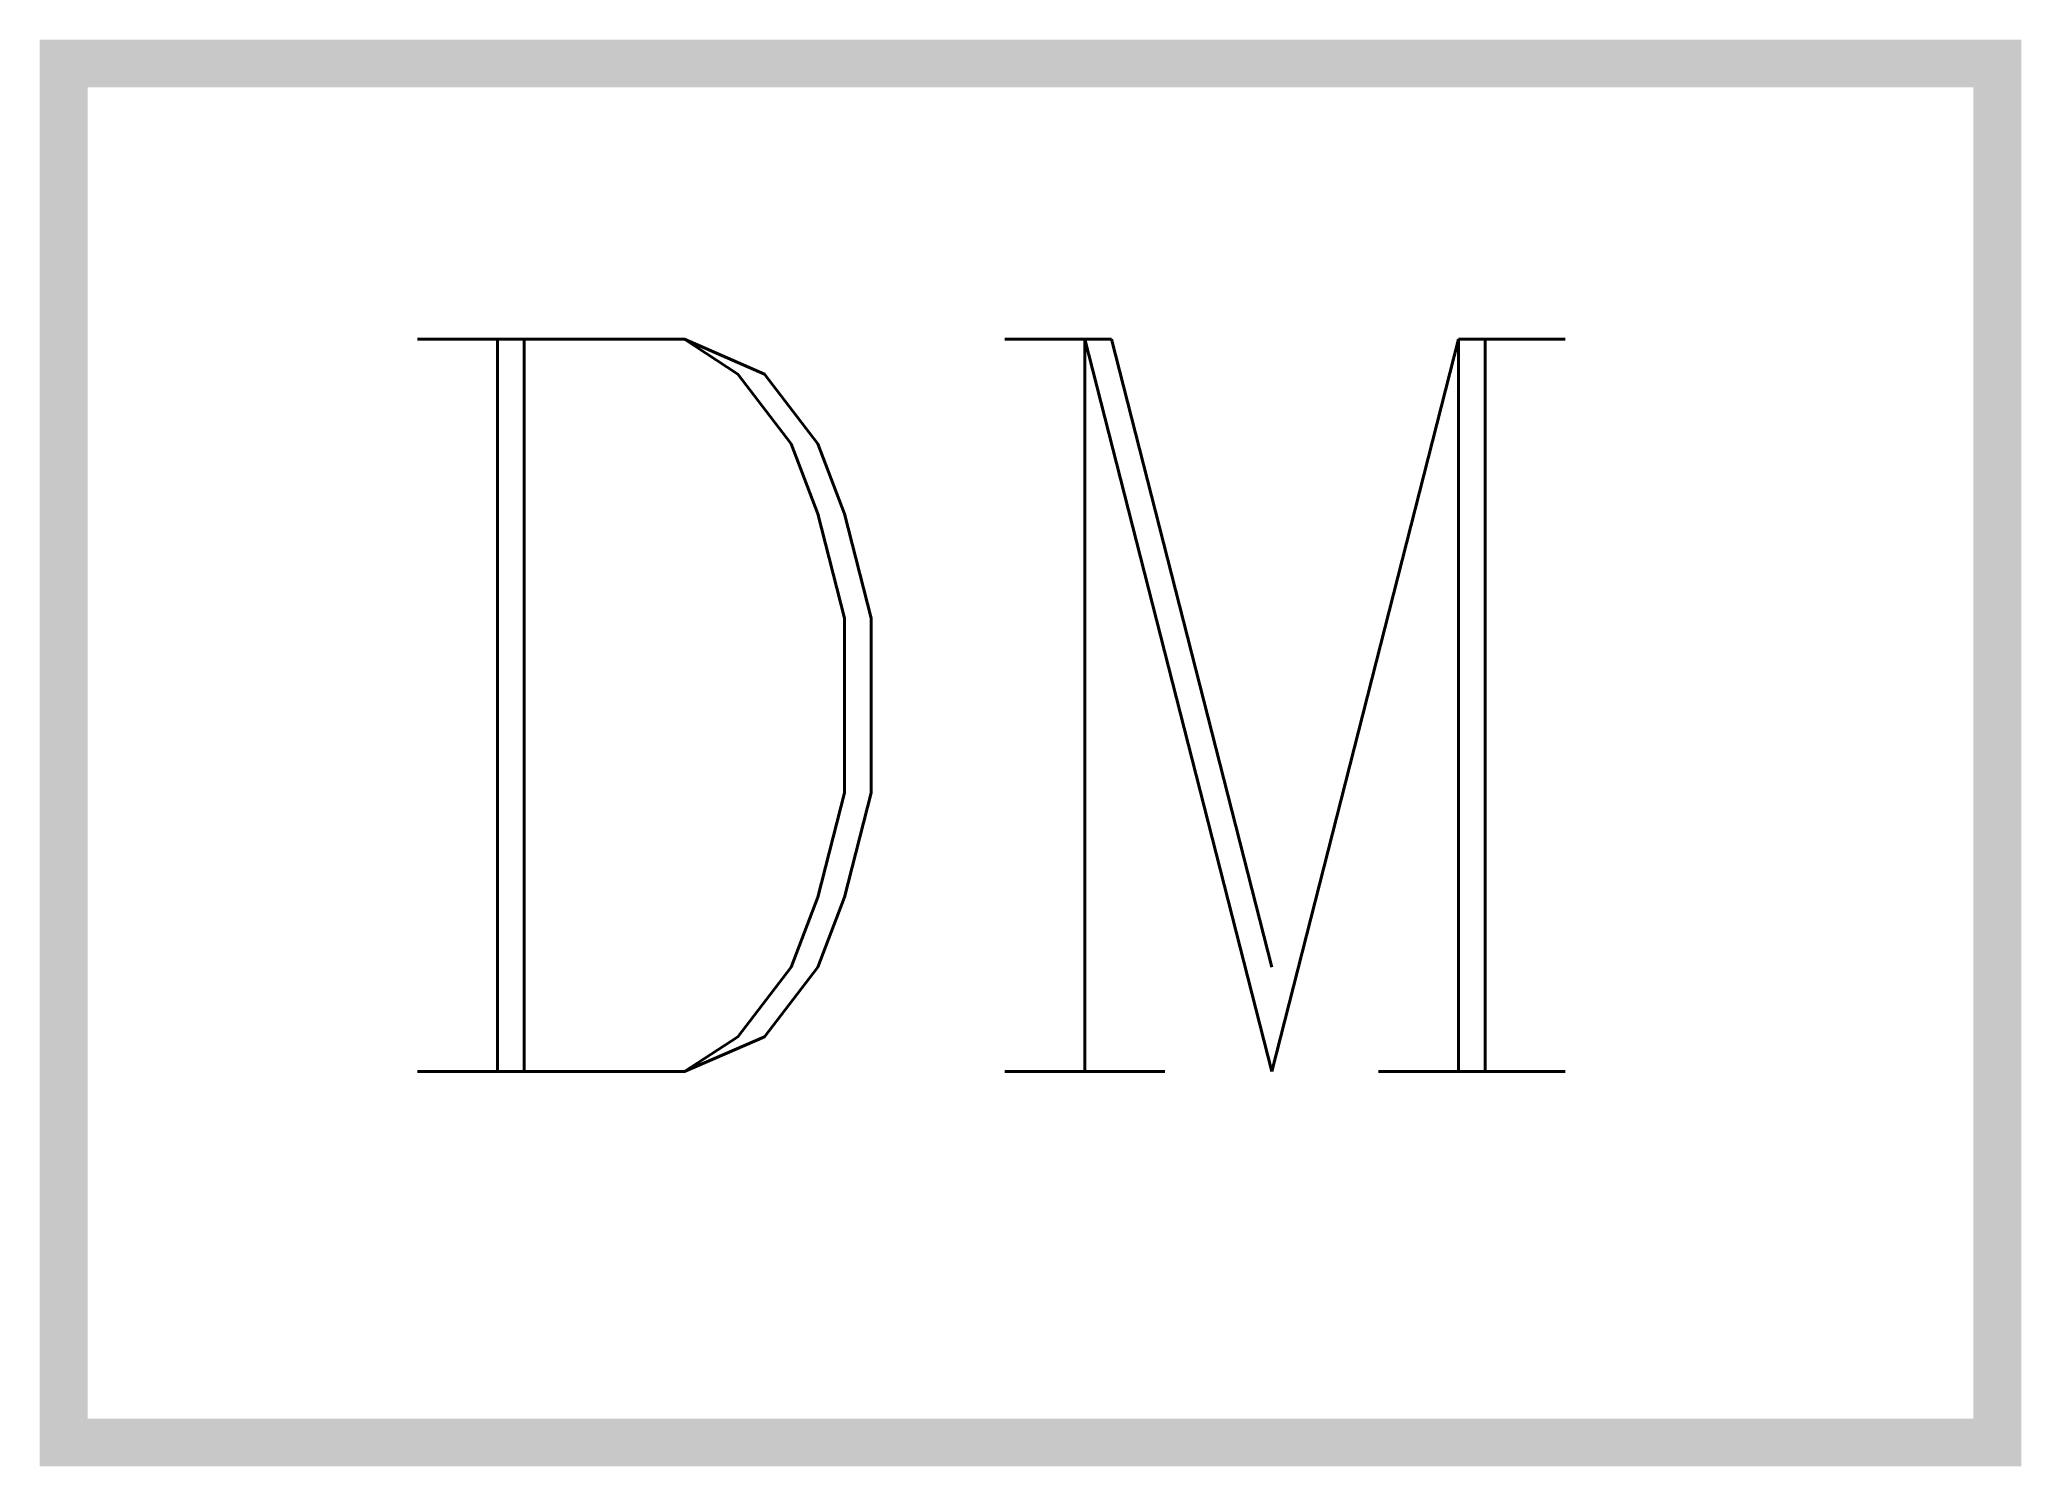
# Model space of a CAD drawing. Header units: inches. Extents: x -15.5 to 15.5, y -11.2 to 11.2.
import ezdxf

# ---------------------------------------------------------------- set-up
doc = ezdxf.new("R2010")
doc.units = ezdxf.units.IN
doc.header["$LTSCALE"] = 48
doc.header["$MEASUREMENT"] = 0
doc.styles.add('SIMPLEX85', font='SIMPLEX.shx', dxfattribs={"width": 0.85})

msp = doc.modelspace()

# ---------------------------------------------------------------- wipeouts: each hides what was drawn before it
msp.add_wipeout([(-15.141, -10.803), (15.141, -10.803), (15.141, 10.803), (-15.141, 10.803)])

# ---------------------------------------------------------------- next in the draw order: linework, layer by layer
at = {"linetype": 'Continuous', "const_width": 0.75}
msp.add_lwpolyline([(-15.141, 10.803), (15.141, 10.803), (15.141, -10.803), (-15.141, -10.803)], close=True, dxfattribs=at)

# ---------------------------------------------------------------- next in the draw order: texts
at = {"insert": (-10.436, 6.482), "char_height": 11.475, "width": 31.71563, "attachment_point": 1, "style": 'SIMPLEX85'}
msp.add_mtext('{\\Fcomplex|c0;DM}', dxfattribs=at)

doc.saveas('drawing.dxf')
